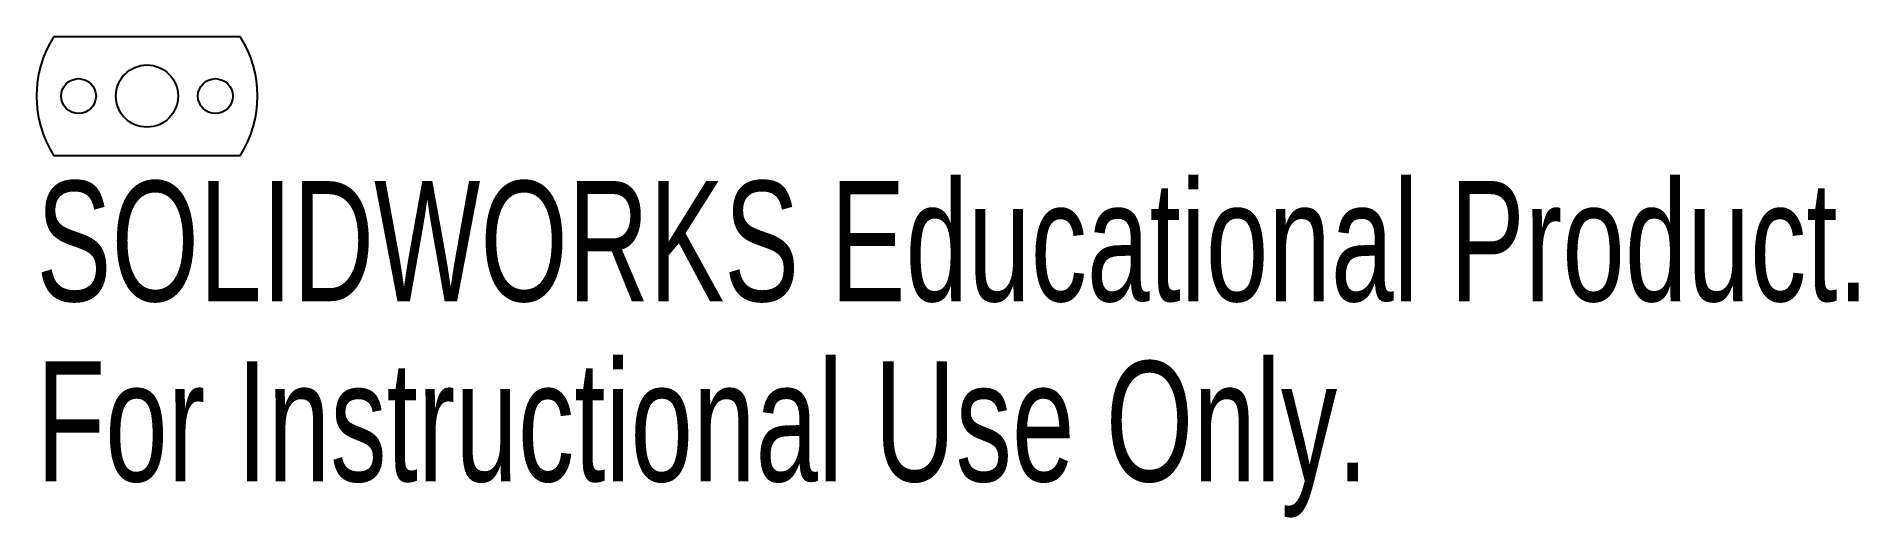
# Model space of a CAD drawing. Header units: millimetres. Extents: x -4.4 to 68.8, y -17 to 2.4.
import ezdxf

# ---------------------------------------------------------------- set-up
doc = ezdxf.new("R2010")
doc.units = ezdxf.units.MM
doc.styles.add('SLDTEXTSTYLE0', font='TXT', dxfattribs={"width": 0.7})

msp = doc.modelspace()

# ---------------------------------------------------------------- linework, layer by layer
at = {"color": 7, "linetype": 'Continuous', "lineweight": 25}
for p, q in [((-3.741, 2.4), (3.741, 2.4)), ((3.741, -2.4), (-3.741, -2.4))]:
    msp.add_line(p, q, dxfattribs=at)
for centre, radius in [((0, 0), 1.25), ((-2.75, 0), 0.7), ((2.75, 0), 0.7)]:
    msp.add_circle(centre, radius, dxfattribs=at)
for start, end in [(147.32096, 212.67904), (327.32096, 32.67904)]:
    msp.add_arc((0, 0), 4.445, start, end, dxfattribs=at)

# ---------------------------------------------------------------- texts
at = {"color": 7, "linetype": 'Continuous', "char_height": 4.83362, "attachment_point": 1, "style": 'SLDTEXTSTYLE0'}
for s, insert in [('SOLIDWORKS Educational Product.', (-4.445, -3.42)), ('For Instructional Use Only.', (-4.445, -10.67))]:
    msp.add_mtext(s, dxfattribs=dict(at, insert=insert))

doc.saveas('drawing.dxf')
